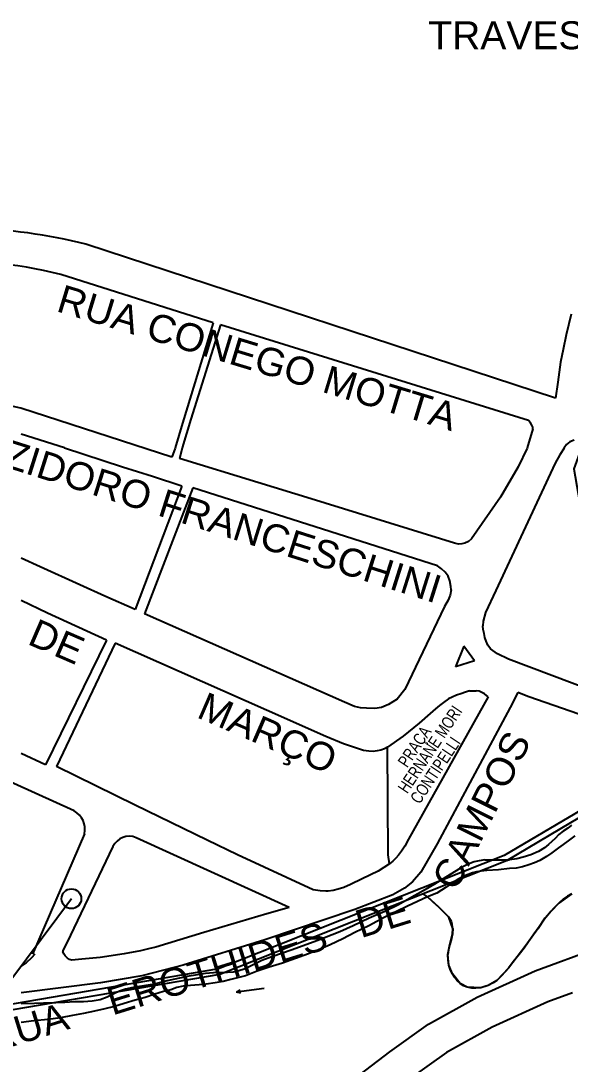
# Model space of a CAD drawing. Header units: millimetres. Extents: x 583 to 26013, y 350 to 21391.
# Drawn here: x 7091.2 to 7287.7, y 11163.5 to 11536.7 of the extents above; entities that cross this region are included whole.
import ezdxf
from ezdxf.enums import TextEntityAlignment as Align

# ---------------------------------------------------------------- set-up
doc = ezdxf.new("R2010")
doc.units = ezdxf.units.MM
for name, color, linetype in [('105-QUADRAS_ESTRADAS', 80, 'Continuous'), ('145-', 130, 'Continuous'), ('LINE', 7, 'Continuous'), ('RIOS', 140, 'Continuous')]:
    doc.layers.add(name, color=color, linetype=linetype)
doc.styles.add('EU', font='arial.ttf', dxfattribs={"height": 10})

msp = doc.modelspace()

# ---------------------------------------------------------------- linework, layer by layer
at = {"lineweight": 25}
msp.add_line((7109.27161, 11222.64829), (7069.61551, 11169.57913), dxfattribs=at)
msp.add_circle((7109.27161, 11222.64829), 3.5254, dxfattribs=at)
at = {"color": 0, "linetype": 'Continuous'}
for centre, radius, start, end in [((7065.17391, 11258.77915), 204.05379, 76.0357295, 99.7220778), ((7068.86382, 11302.93886), 147.65908, 75.6679459, 95.1476301), ((7065.75748, 11283.29885), 117.67145, 77.5133315, 99.6583005)]:
    msp.add_arc(centre, radius, start, end, dxfattribs=at)
at = {"layer": '105-QUADRAS_ESTRADAS', "color": 0, "linetype": 'Continuous'}
for p, q in [((7282.51551, 11401.70241), (7114.41551, 11456.80241)), ((7160.01551, 11428.70241), (7105.41551, 11446.00241)), ((7288.11551, 11431.80241), (7286.31551, 11424.40241)), ((7160.01551, 11428.70241), (7149.01551, 11392.80241)), ((7162.61551, 11428.00241), (7152.01551, 11394.20241)), ((7272.81551, 11393.70241), (7162.61551, 11428.00241)), ((7286.31551, 11424.40241), (7285.21551, 11419.20241)), ((7285.21551, 11419.20241), (7284.31551, 11414.60241)), ((7284.31551, 11414.60241), (7283.31551, 11407.50241)), ((7283.31551, 11407.50241), (7282.51551, 11401.70241)), ((7145.21551, 11380.60241), (7091.19951, 11398.18695)), ((7149.01551, 11392.80241), (7146.41551, 11384.00241)), ((7152.01551, 11394.20241), (7148.91551, 11384.00241)), ((7273.51551, 11392.90241), (7272.81551, 11393.70241)), ((7274.01551, 11392.10241), (7273.51551, 11392.90241)), ((7274.31551, 11391.40241), (7274.01551, 11392.10241)), ((7091.21551, 11388.90241), (7091.21551, 11388.90241)), ((7106.71551, 11384.00241), (7091.21551, 11388.90241)), ((7274.01551, 11389.60241), (7272.31551, 11384.00241)), ((7274.41551, 11390.60241), (7274.01551, 11389.60241)), ((7274.41551, 11390.60241), (7274.31551, 11391.40241)), ((7286.41551, 11385.20241), (7285.61551, 11384.00241)), ((7287.61551, 11386.10241), (7286.41551, 11385.20241)), ((7289.11551, 11386.70241), (7287.61551, 11386.10241)), ((7106.71551, 11384.00241), (7106.71551, 11384.00241)), ((7127.51551, 11377.10241), (7106.71551, 11383.90241)), ((7135.71551, 11384.00241), (7135.71551, 11384.00241)), ((7146.41551, 11383.90241), (7145.21551, 11380.60241)), ((7146.41551, 11384.00241), (7146.41551, 11384.00241)), ((7148.91551, 11383.90241), (7147.91551, 11380.20241)), ((7148.91551, 11384.00241), (7148.91551, 11384.00241)), ((7272.31551, 11383.90241), (7269.11551, 11377.20241)), ((7272.31551, 11384.00241), (7272.31551, 11384.00241)), ((7284.01551, 11381.50241), (7282.41551, 11378.50241)), ((7285.61551, 11383.90241), (7284.01551, 11381.50241)), ((7285.61551, 11384.00241), (7285.61551, 11384.00241)), ((7175.91551, 11371.50241), (7147.91551, 11380.20241)), ((7282.41551, 11378.50241), (7261.11551, 11332.90241)), ((7269.11551, 11377.20241), (7262.81551, 11366.30241)), ((7138.21551, 11373.70241), (7127.51551, 11377.10241)), ((7148.81551, 11370.30241), (7138.21551, 11373.70241)), ((7148.81551, 11370.30241), (7132.01551, 11326.10241)), ((7195.01551, 11365.70241), (7175.91551, 11371.50241)), ((7152.71551, 11369.60241), (7135.41551, 11324.60241)), ((7240.21551, 11341.70241), (7152.71551, 11369.60241)), ((7262.81551, 11366.30241), (7252.41551, 11351.40241)), ((7246.31551, 11349.80241), (7195.01551, 11365.70241)), ((7252.41551, 11351.40241), (7251.31551, 11350.50241)), ((7247.71551, 11349.50241), (7246.31551, 11349.80241)), ((7249.01551, 11349.60241), (7247.71551, 11349.50241)), ((7250.01551, 11349.90241), (7249.01551, 11349.60241)), ((7251.31551, 11350.50241), (7250.01551, 11349.90241)), ((7091.21551, 11344.50241), (7091.21551, 11344.50241)), ((7098.01551, 11341.40241), (7091.21551, 11344.50241)), ((7112.21551, 11335.00241), (7098.01551, 11341.40241)), ((7241.71551, 11340.70241), (7240.21551, 11341.70241)), ((7243.01551, 11339.50241), (7241.71551, 11340.70241)), ((7244.01551, 11338.00241), (7243.01551, 11339.50241)), ((7244.71551, 11336.40241), (7244.01551, 11338.00241)), ((7245.01551, 11334.40241), (7244.71551, 11336.40241)), ((7121.21551, 11330.90241), (7112.21551, 11335.00241)), ((7245.11551, 11333.20241), (7244.81551, 11331.30241)), ((7245.11551, 11333.20241), (7245.01551, 11334.40241)), ((7261.11551, 11332.90241), (7257.41551, 11325.00241)), ((7091.21551, 11329.30241), (7091.21551, 11329.30241)), ((7100.71551, 11324.80241), (7091.21551, 11329.30241)), ((7132.01551, 11326.10241), (7121.21551, 11330.90241)), ((7244.11551, 11329.50241), (7242.81551, 11327.20241)), ((7244.81551, 11331.30241), (7244.11551, 11329.50241)), ((7242.81551, 11327.20241), (7228.61551, 11297.50241)), ((7257.41551, 11325.00241), (7256.61551, 11321.90241)), ((7121.81551, 11315.20241), (7100.71551, 11324.80241)), ((7207.01551, 11293.00241), (7135.41551, 11324.60241)), ((7256.61551, 11321.90241), (7256.51551, 11320.30241)), ((7256.61551, 11319.00241), (7256.51551, 11320.30241)), ((7256.91551, 11317.50241), (7256.61551, 11319.00241)), ((7257.21551, 11316.10241), (7256.91551, 11317.50241)), ((7121.81551, 11315.20241), (7100.01551, 11270.50241)), ((7124.91551, 11314.10241), (7103.91551, 11269.90241)), ((7179.11551, 11290.10241), (7124.91551, 11314.10241)), ((7257.71551, 11314.80241), (7257.21551, 11316.10241)), ((7258.31551, 11313.30241), (7257.71551, 11314.80241)), ((7249.61551, 11313.00241), (7246.71551, 11305.60241)), ((7253.51551, 11307.80241), (7249.61551, 11313.00241)), ((7259.21551, 11312.10241), (7258.31551, 11313.30241)), ((7261.71551, 11310.30241), (7259.21551, 11312.10241)), ((7265.61551, 11308.30241), (7261.71551, 11310.30241)), ((7253.51551, 11307.80241), (7246.71551, 11305.60241)), ((7302.71551, 11294.40241), (7265.61551, 11308.30241)), ((7228.61551, 11297.50241), (7225.81551, 11294.00241)), ((7247.01551, 11295.50241), (7245.51551, 11294.80241)), ((7248.61551, 11296.00241), (7247.01551, 11295.50241)), ((7250.21551, 11296.60241), (7248.61551, 11296.00241)), ((7251.71551, 11297.00241), (7250.21551, 11296.60241)), ((7251.71551, 11297.00241), (7254.11551, 11297.00241)), ((7255.11551, 11296.90241), (7254.11551, 11297.00241)), ((7255.91551, 11296.60241), (7255.11551, 11296.90241)), ((7257.01551, 11296.00241), (7255.91551, 11296.60241)), ((7258.41551, 11294.90241), (7257.01551, 11296.00241)), ((7269.01551, 11296.40241), (7266.21551, 11291.10241)), ((7272.91551, 11294.90241), (7269.01551, 11296.40241)), ((7210.51551, 11291.40241), (7207.01551, 11293.00241)), ((7212.71551, 11290.90241), (7210.51551, 11291.40241)), ((7222.71551, 11292.10241), (7220.21551, 11291.10241)), ((7225.81551, 11294.00241), (7222.71551, 11292.10241)), ((7258.41551, 11294.90241), (7229.81551, 11244.00241)), ((7241.01551, 11291.80241), (7239.51551, 11290.60241)), ((7242.41551, 11292.90241), (7241.01551, 11291.80241)), ((7244.21551, 11294.10241), (7242.41551, 11292.90241)), ((7245.51551, 11294.80241), (7244.21551, 11294.10241)), ((7301.71551, 11284.80241), (7272.91551, 11294.90241)), ((7200.31551, 11280.70241), (7179.11551, 11290.10241)), ((7214.81551, 11290.80241), (7212.71551, 11290.90241)), ((7217.81551, 11290.70241), (7214.81551, 11290.80241)), ((7220.21551, 11291.10241), (7217.81551, 11290.70241)), ((7237.61551, 11288.90241), (7233.71551, 11285.40241)), ((7239.51551, 11290.60241), (7237.61551, 11288.90241)), ((7266.21551, 11291.10241), (7240.11551, 11242.30241)), ((7233.71551, 11285.40241), (7227.91551, 11280.80241)), ((7206.61551, 11278.10241), (7200.31551, 11280.70241)), ((7227.91551, 11280.80241), (7222.41551, 11276.90241)), ((7211.31551, 11276.50241), (7206.61551, 11278.10241)), ((7213.71551, 11275.70241), (7211.31551, 11276.50241)), ((7222.41551, 11276.90241), (7221.31551, 11276.30241)), ((7222.61551, 11238.40241), (7222.41551, 11276.90241)), ((7091.21551, 11274.60241), (7091.21551, 11274.60241)), ((7100.01551, 11270.50241), (7091.21551, 11274.60241)), ((7215.71551, 11275.40241), (7213.71551, 11275.70241)), ((7217.21551, 11275.30241), (7215.71551, 11275.40241)), ((7218.61551, 11275.50241), (7217.21551, 11275.30241)), ((7219.91551, 11275.80241), (7218.61551, 11275.50241)), ((7221.31551, 11276.30241), (7219.91551, 11275.80241)), ((7110.2011, 11254.06196), (7075.91782, 11269.67574)), ((7132.11551, 11256.10241), (7103.91551, 11269.90241)), ((7091.21551, 11262.80241), (7091.21551, 11262.80241)), ((7157.81551, 11243.60241), (7132.11551, 11256.10241)), ((7113.8805, 11245.88384), (7095.31551, 11202.80241)), ((7187.11551, 11219.50241), (7132.40231, 11244.47603)), ((7168.71551, 11238.40241), (7157.81551, 11243.60241)), ((7229.81551, 11244.00241), (7228.51551, 11241.50241)), ((7124.09124, 11241.2844), (7107.61551, 11206.80241)), ((7227.41551, 11239.70241), (7226.31551, 11238.20241)), ((7228.51551, 11241.50241), (7227.41551, 11239.70241)), ((7240.11551, 11242.30241), (7234.31551, 11232.20241)), ((7195.71551, 11225.80241), (7168.71551, 11238.40241)), ((7223.11551, 11235.10241), (7222.61551, 11238.40241)), ((7224.31551, 11236.10241), (7223.11551, 11235.10241)), ((7225.31551, 11237.20241), (7224.31551, 11236.10241)), ((7226.31551, 11238.20241), (7225.31551, 11237.20241)), ((7219.01551, 11232.50241), (7213.31551, 11229.70241)), ((7223.11551, 11235.10241), (7219.01551, 11232.50241)), ((7234.31551, 11232.20241), (7231.31551, 11228.70241)), ((7213.31551, 11229.70241), (7209.11551, 11227.70241)), ((7231.31551, 11228.70241), (7228.41551, 11226.40241)), ((7198.21551, 11225.50241), (7195.71551, 11225.80241)), ((7200.31551, 11225.40241), (7198.21551, 11225.50241)), ((7201.11551, 11225.30241), (7200.31551, 11225.40241)), ((7202.91551, 11225.60241), (7201.11551, 11225.30241)), ((7204.71551, 11226.10241), (7202.91551, 11225.60241)), ((7206.71551, 11226.70241), (7204.71551, 11226.10241)), ((7209.11551, 11227.70241), (7206.71551, 11226.70241)), ((7228.41551, 11226.40241), (7224.21551, 11224.00241)), ((7224.21551, 11224.00241), (7210.61551, 11218.80241)), ((7179.21551, 11217.20241), (7156.61551, 11210.60241)), ((7210.61551, 11218.80241), (7178.41551, 11207.90241)), ((7187.11551, 11219.50241), (7179.21551, 11217.20241)), ((7156.61551, 11210.60241), (7139.51551, 11205.30241)), ((7107.61551, 11206.80241), (7106.21551, 11204.10241)), ((7178.41551, 11207.90241), (7149.21551, 11198.90241)), ((7096.21551, 11202.80241), (7095.01551, 11201.50241)), ((7106.21551, 11204.10241), (7106.21551, 11203.70241)), ((7106.51551, 11202.90241), (7106.21551, 11203.70241)), ((7107.01551, 11202.20241), (7106.51551, 11202.90241)), ((7107.81551, 11201.40241), (7107.01551, 11202.20241)), ((7128.11551, 11202.90241), (7119.51551, 11201.60241)), ((7133.91551, 11204.00241), (7128.11551, 11202.90241)), ((7136.81551, 11204.70241), (7133.91551, 11204.00241)), ((7139.51551, 11205.30241), (7136.81551, 11204.70241)), ((7093.11551, 11199.70241), (7091.21551, 11198.50241)), ((7091.21551, 11198.50241), (7091.21551, 11198.50241)), ((7095.01551, 11201.50241), (7093.11551, 11199.70241)), ((7108.61551, 11200.90241), (7107.81551, 11201.40241)), ((7109.41551, 11200.70241), (7108.61551, 11200.90241)), ((7113.01551, 11201.00241), (7109.41551, 11200.70241)), ((7119.51551, 11201.60241), (7113.01551, 11201.00241)), ((7149.21551, 11198.90241), (7134.41551, 11195.00241)), ((7134.41551, 11195.00241), (7119.71551, 11192.50241)), ((7119.71551, 11192.50241), (7091.21551, 11189.00241)), ((7091.21551, 11189.00241), (7091.21551, 11189.00241))]:
    msp.add_line(p, q, dxfattribs=at)
for centre, radius, start, end in [((7106.70678, 11247.57309), 7.36993, 346.7495136, 61.6970905), ((7129.90736, 11238.55602), 6.42428, 67.1473289, 154.8684759)]:
    msp.add_arc(centre, radius, start, end, dxfattribs=at)
at = {"layer": '145-', "color": 0, "linetype": 'Continuous'}
for p, q in [((7285.21551, 11246.80241), (7283.71551, 11245.60241)), ((7286.91551, 11247.90241), (7285.21551, 11246.80241)), ((7288.21551, 11249.00241), (7286.91551, 11247.90241)), ((7282.31551, 11244.20241), (7280.01551, 11242.10241)), ((7283.71551, 11245.60241), (7282.31551, 11244.20241)), ((7287.51551, 11243.70241), (7285.21551, 11242.10241)), ((7289.41551, 11245.20241), (7287.51551, 11243.70241)), ((7276.41551, 11239.50241), (7273.61551, 11238.40241)), ((7278.51551, 11240.90241), (7276.41551, 11239.50241)), ((7280.01551, 11242.10241), (7278.51551, 11240.90241)), ((7281.21551, 11239.10241), (7279.31551, 11237.70241)), ((7283.51551, 11240.80241), (7281.21551, 11239.10241)), ((7285.21551, 11242.10241), (7283.51551, 11240.80241)), ((7253.41551, 11235.80241), (7251.81551, 11235.20241)), ((7255.11551, 11236.20241), (7253.41551, 11235.80241)), ((7257.21551, 11236.50241), (7255.11551, 11236.20241)), ((7257.21551, 11236.50241), (7266.01551, 11236.50241)), ((7268.61551, 11236.90241), (7266.01551, 11236.50241)), ((7270.91551, 11237.50241), (7268.61551, 11236.90241)), ((7273.61551, 11238.40241), (7270.91551, 11237.50241)), ((7274.91551, 11235.50241), (7272.91551, 11234.80241)), ((7276.81551, 11236.30241), (7274.91551, 11235.50241)), ((7279.31551, 11237.70241), (7276.81551, 11236.30241)), ((7248.51551, 11233.60241), (7244.81551, 11231.30241)), ((7250.31551, 11234.50241), (7248.51551, 11233.60241)), ((7251.81551, 11235.20241), (7250.31551, 11234.50241)), ((7252.81551, 11231.90241), (7251.21551, 11231.30241)), ((7254.21551, 11232.30241), (7252.81551, 11231.90241)), ((7255.91551, 11232.50241), (7254.21551, 11232.30241)), ((7257.91551, 11232.70241), (7255.91551, 11232.50241)), ((7262.11551, 11233.00241), (7257.91551, 11232.70241)), ((7266.01551, 11233.40241), (7262.11551, 11233.00241)), ((7268.41551, 11233.60241), (7266.01551, 11233.40241)), ((7270.61551, 11234.10241), (7268.41551, 11233.60241)), ((7272.91551, 11234.80241), (7270.61551, 11234.10241)), ((7239.21551, 11227.90241), (7235.11551, 11225.50241)), ((7244.81551, 11231.30241), (7239.21551, 11227.90241)), ((7245.81551, 11228.50241), (7243.31551, 11226.80241)), ((7247.91551, 11229.70241), (7245.81551, 11228.50241)), ((7249.71551, 11230.70241), (7247.91551, 11229.70241)), ((7251.21551, 11231.30241), (7249.71551, 11230.70241)), ((7235.11551, 11225.50241), (7230.21551, 11222.70241)), ((7240.01551, 11224.60241), (7236.61551, 11223.30241)), ((7243.31551, 11226.80241), (7240.01551, 11224.60241)), ((7288.31551, 11224.40241), (7286.71551, 11223.50241)), ((7226.31551, 11220.50241), (7221.41551, 11218.10241)), ((7230.21551, 11222.70241), (7226.31551, 11220.50241)), ((7236.61551, 11223.30241), (7229.51551, 11220.00241)), ((7240.71551, 11219.60241), (7236.61551, 11223.30241)), ((7283.61551, 11221.10241), (7281.71551, 11219.10241)), ((7285.31551, 11222.60241), (7283.61551, 11221.10241)), ((7286.71551, 11223.50241), (7285.31551, 11222.60241)), ((7221.41551, 11218.10241), (7215.81551, 11215.70241)), ((7229.51551, 11220.00241), (7221.41551, 11216.00241)), ((7243.01551, 11217.40241), (7240.71551, 11219.60241)), ((7244.31551, 11216.10241), (7243.01551, 11217.40241)), ((7281.71551, 11219.10241), (7278.71551, 11215.70241)), ((7215.81551, 11215.70241), (7210.01551, 11212.90241)), ((7215.71551, 11213.00241), (7210.61551, 11210.50241)), ((7221.41551, 11216.00241), (7215.71551, 11213.00241)), ((7245.21551, 11214.50241), (7244.31551, 11216.10241)), ((7245.51551, 11213.40241), (7245.21551, 11214.50241)), ((7245.71551, 11212.00241), (7245.51551, 11213.40241)), ((7278.71551, 11215.70241), (7276.11551, 11211.90241)), ((7205.31551, 11210.80241), (7197.11551, 11207.60241)), ((7210.01551, 11212.90241), (7205.31551, 11210.80241)), ((7210.61551, 11210.50241), (7206.41551, 11208.30241)), ((7245.61551, 11210.10241), (7245.31551, 11208.40241)), ((7245.71551, 11212.00241), (7245.61551, 11210.10241)), ((7276.11551, 11211.90241), (7271.91551, 11205.90241)), ((7197.11551, 11207.60241), (7188.21551, 11204.30241)), ((7201.81551, 11206.10241), (7197.61551, 11204.30241)), ((7206.41551, 11208.30241), (7201.81551, 11206.10241)), ((7244.71551, 11206.30241), (7244.21551, 11204.40241)), ((7245.31551, 11208.40241), (7244.71551, 11206.30241)), ((7271.91551, 11205.90241), (7265.61551, 11197.80241)), ((7180.91551, 11201.80241), (7177.41551, 11200.50241)), ((7188.21551, 11204.30241), (7180.91551, 11201.80241)), ((7194.11551, 11202.90241), (7189.41551, 11201.30241)), ((7197.61551, 11204.30241), (7194.11551, 11202.90241)), ((7244.21551, 11204.40241), (7243.91551, 11202.70241)), ((7244.01551, 11200.70241), (7243.91551, 11202.70241)), ((7172.81551, 11198.30241), (7171.11551, 11197.40241)), ((7174.71551, 11199.20241), (7172.81551, 11198.30241)), ((7177.41551, 11200.50241), (7174.71551, 11199.20241)), ((7180.01551, 11198.10241), (7175.71551, 11196.70241)), ((7184.81551, 11199.60241), (7180.01551, 11198.10241)), ((7189.41551, 11201.30241), (7184.81551, 11199.60241)), ((7244.31551, 11198.90241), (7244.01551, 11200.70241)), ((7244.91551, 11197.10241), (7244.31551, 11198.90241)), ((7150.61551, 11194.80241), (7143.51551, 11193.30241)), ((7154.31551, 11195.40241), (7150.61551, 11194.80241)), ((7157.21551, 11195.90241), (7154.31551, 11195.40241)), ((7160.11551, 11196.10241), (7157.21551, 11195.90241)), ((7165.11551, 11196.30241), (7160.11551, 11196.10241)), ((7167.11551, 11196.40241), (7165.11551, 11196.30241)), ((7171.51551, 11195.10241), (7166.31551, 11193.70241)), ((7169.21551, 11196.80241), (7167.11551, 11196.40241)), ((7171.11551, 11197.40241), (7169.21551, 11196.80241)), ((7175.71551, 11196.70241), (7171.51551, 11195.10241)), ((7245.61551, 11195.80241), (7244.91551, 11197.10241)), ((7246.41551, 11194.50241), (7245.61551, 11195.80241)), ((7247.31551, 11193.30241), (7246.41551, 11194.50241)), ((7263.11551, 11195.10241), (7261.51551, 11193.40241)), ((7265.61551, 11197.80241), (7263.11551, 11195.10241)), ((7131.31551, 11190.90241), (7128.61551, 11190.30241)), ((7139.01551, 11192.10241), (7131.31551, 11190.90241)), ((7143.51551, 11193.30241), (7139.01551, 11192.10241)), ((7146.91551, 11190.90241), (7144.81551, 11190.10241)), ((7149.21551, 11191.30241), (7146.91551, 11190.90241)), ((7151.81551, 11191.60241), (7149.21551, 11191.30241)), ((7154.91551, 11191.80241), (7151.81551, 11191.60241)), ((7157.51551, 11192.10241), (7154.91551, 11191.80241)), ((7160.71551, 11192.50241), (7157.51551, 11192.10241)), ((7163.51551, 11193.00241), (7160.71551, 11192.50241)), ((7166.31551, 11193.70241), (7163.51551, 11193.00241)), ((7248.41551, 11192.30241), (7247.31551, 11193.30241)), ((7249.51551, 11191.50241), (7248.41551, 11192.30241)), ((7250.91551, 11191.00241), (7249.51551, 11191.50241)), ((7252.51551, 11190.60241), (7250.91551, 11191.00241)), ((7253.91551, 11190.60241), (7252.51551, 11190.60241)), ((7255.71551, 11190.80241), (7253.91551, 11190.60241)), ((7257.21551, 11191.20241), (7255.71551, 11190.80241)), ((7258.41551, 11191.60241), (7257.21551, 11191.20241)), ((7260.11551, 11192.50241), (7258.41551, 11191.60241)), ((7261.51551, 11193.40241), (7260.11551, 11192.50241)), ((7122.01551, 11187.40241), (7119.51551, 11186.50241)), ((7124.41551, 11188.60241), (7122.01551, 11187.40241)), ((7126.41551, 11189.60241), (7124.41551, 11188.60241)), ((7128.61551, 11190.30241), (7126.41551, 11189.60241)), ((7135.61551, 11187.30241), (7132.11551, 11186.30241)), ((7139.11551, 11188.50241), (7135.61551, 11187.30241)), ((7142.21551, 11189.40241), (7139.11551, 11188.50241)), ((7144.81551, 11190.10241), (7142.21551, 11189.40241)), ((7178.21551, 11190.50241), (7168.31551, 11189.20241)), ((7169.61551, 11189.90241), (7168.31551, 11189.20241)), ((7169.91551, 11188.80241), (7168.31551, 11189.20241)), ((7096.01551, 11185.10241), (7091.21551, 11185.00241)), ((7091.21551, 11185.00241), (7091.21551, 11185.00241)), ((7099.21551, 11185.30241), (7096.01551, 11185.10241)), ((7103.71551, 11185.40241), (7099.21551, 11185.30241)), ((7106.91551, 11185.50241), (7103.71551, 11185.40241)), ((7110.31551, 11185.80241), (7106.91551, 11185.50241)), ((7113.61551, 11185.80241), (7110.31551, 11185.80241)), ((7116.71551, 11186.00241), (7113.61551, 11185.80241)), ((7119.51551, 11186.50241), (7116.71551, 11186.00241)), ((7121.21551, 11183.20241), (7117.51551, 11182.40241)), ((7124.61551, 11184.10241), (7121.21551, 11183.20241)), ((7128.11551, 11185.10241), (7124.61551, 11184.10241)), ((7132.11551, 11186.30241), (7128.11551, 11185.10241)), ((7100.91551, 11179.40241), (7095.81551, 11178.90241)), ((7105.31551, 11180.00241), (7100.91551, 11179.40241)), ((7109.61551, 11180.80241), (7105.31551, 11180.00241)), ((7113.61551, 11181.60241), (7109.61551, 11180.80241)), ((7117.51551, 11182.40241), (7113.61551, 11181.60241)), ((7095.81551, 11178.90241), (7091.21551, 11178.30241)), ((7091.21551, 11178.30241), (7091.21551, 11178.30241))]:
    msp.add_line(p, q, dxfattribs=at)
at = {"layer": 'LINE', "color": 0}
for points in [[(7199.50348, 11149.70689), (7223.13943, 11167.87609), (7237.03516, 11177.75017), (7254.41487, 11187.43564), (7275.1488, 11196.88151), (7297.32215, 11204.96673)], [(7288.53696, 11188.99045), (7279.6986, 11185.76766), (7259.832, 11176.71692), (7243.45054, 11167.58777), (7230.27409, 11158.2248)]]:
    msp.add_lwpolyline(points, dxfattribs=at)
at = {"layer": 'RIOS', "lineweight": 25, "flags": 128}
for points in [[(7940.24181, 10852.03142), (7922.66518, 10948.01043), (7863.98599, 11058.88965), (7822.71561, 11127.50409), (7780.92062, 11196.61165), (7723.92675, 11245.31586), (7730.25929, 11313.01136), (7700.70877, 11355.79283), (7654.4134, 11376.68439), (7577.09738, 11448.47017), (7541.58546, 11468.18632), (7462.93612, 11474.39067), (7357.30961, 11477.4878), (7323.56684, 11471.60055), (7289.04552, 11376.47839), (7300.74289, 11309.07241), (7308.00047, 11264.01083), (7264.04946, 11238.05985), (7161.8653, 11197.503), (7067.76123, 11181.4134)], [(7938.26241, 10851.73735), (7920.75339, 10947.34717), (7862.24389, 11057.90573), (7821.00299, 11126.47116), (7779.37615, 11195.3007), (7721.83883, 11244.46931), (7728.20023, 11312.47329), (7699.37923, 11354.19859), (7653.29243, 11374.99604), (7575.9144, 11446.83939), (7540.99476, 11466.22671), (7462.8281, 11472.39298), (7357.45364, 11475.48272), (7325.05169, 11469.82941), (7291.10703, 11376.29619), (7302.71551, 11309.40241), (7310.19192, 11262.98216), (7264.93214, 11236.25842), (7162.40862, 11195.56688), (7068.65705, 11179.53754)], [(7288.31551, 11224.40241), (7283.61551, 11221.10241), (7280.89074, 11218.16767), (7278.37196, 11215.2003), (7276.58286, 11212.58545), (7274.77132, 11209.98213), (7272.84047, 11207.22378), (7271.2091, 11204.99417), (7269.42234, 11202.6969), (7267.37531, 11200.06501), (7265.61551, 11197.80241), (7261.51551, 11193.40241), (7258.41551, 11191.60241), (7255.71551, 11190.80241), (7250.91551, 11191.00241), (7248.41551, 11192.30241), (7245.61551, 11195.80241), (7244.31551, 11198.90241), (7243.91551, 11202.70241), (7244.71551, 11206.30241), (7245.61551, 11210.10241), (7245.71551, 11212.00241), (7244.31551, 11216.10241), (7240.71551, 11219.60241), (7238.64604, 11221.46999), (7236.61551, 11223.30241), (7235.09742, 11224.41703)]]:
    msp.add_lwpolyline(points, dxfattribs=at)

# ---------------------------------------------------------------- texts
at = {"color": 0, "linetype": 'Continuous', "lineweight": 20, "style": 'EU'}
msp.add_text('TRAVESSA LAURO AMIRAT', height=10, dxfattribs=at).set_placement((7236.94762, 11526.57799))
for s, rotation, p in [('RUA CONEGO MOTTA', 343.1087325, (7103.44512, 11432.94452)), ('IZIDORO FRANCESCHINI', 342.4209022, (7080.50273, 11378.65764)), ('         RUA            24            DE            MARÇO', 336.5852, (6934.26232, 11382.68705)), ('CAMPOS', 63.4639253, (7246.8922, 11224.96122))]:
    msp.add_text(s, height=10, rotation=rotation, dxfattribs=at).set_placement(p)
at = {"lineweight": 25, "style": 'EU', "width": 0.75}
for s, p in [('HERNANE MORI', (7225.7807, 11262.41858)), ('PRAÇA', (7225.7807, 11271.68607)), ('CONTIPELLI', (7230.19047, 11258.65482))]:
    msp.add_text(s, height=4.4, rotation=56.2426333, dxfattribs=at).set_placement(p, align=Align.TOP_LEFT)
at = {"color": 0, "linetype": 'Continuous', "lineweight": 20, "style": 'EU'}
msp.add_text('RUA    EROTHIDES   DE', height=10, rotation=17.2730689, dxfattribs=at).set_placement((7077.95913, 11177.00134), align=Align.TOP_LEFT)

doc.saveas('drawing.dxf')
